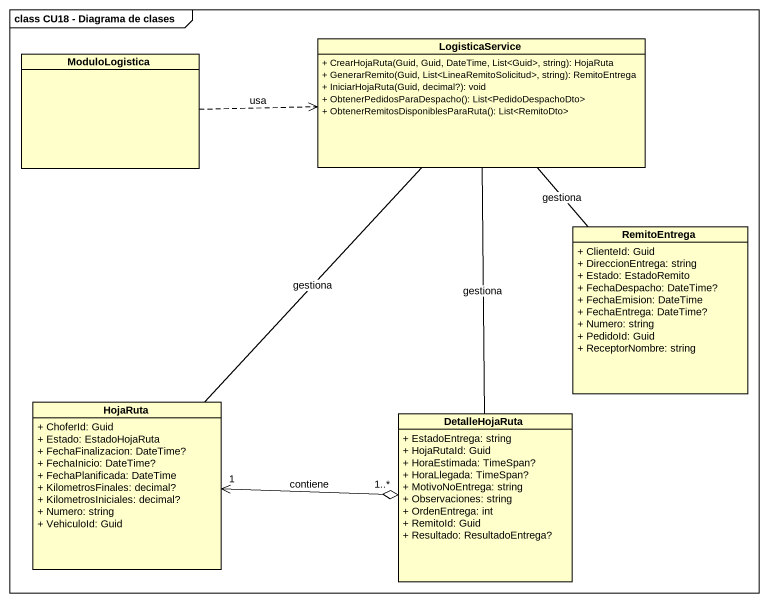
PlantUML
@startuml
mainframe class CU18 - Diagrama de clases
hide circle
hide empty members
skinparam classAttributeIconSize 0
class LogisticaService {
  + CrearHojaRuta(Guid, Guid, DateTime, List<Guid>, string): HojaRuta
  + GenerarRemito(Guid, List<LineaRemitoSolicitud>, string): RemitoEntrega
  + IniciarHojaRuta(Guid, decimal?): void
  + ObtenerPedidosParaDespacho(): List<PedidoDespachoDto>
  + ObtenerRemitosDisponiblesParaRuta(): List<RemitoDto>
}
class ModuloLogistica
class RemitoEntrega {
  + ClienteId: Guid
  + DireccionEntrega: string
  + Estado: EstadoRemito
  + FechaDespacho: DateTime?
  + FechaEmision: DateTime
  + FechaEntrega: DateTime?
  + Numero: string
  + PedidoId: Guid
  + ReceptorNombre: string
}
class HojaRuta {
  + ChoferId: Guid
  + Estado: EstadoHojaRuta
  + FechaFinalizacion: DateTime?
  + FechaInicio: DateTime?
  + FechaPlanificada: DateTime
  + KilometrosFinales: decimal?
  + KilometrosIniciales: decimal?
  + Numero: string
  + VehiculoId: Guid
}
class DetalleHojaRuta {
  + EstadoEntrega: string
  + HojaRutaId: Guid
  + HoraEstimada: TimeSpan?
  + HoraLlegada: TimeSpan?
  + MotivoNoEntrega: string
  + Observaciones: string
  + OrdenEntrega: int
  + RemitoId: Guid
  + Resultado: ResultadoEntrega?
}
LogisticaService -- RemitoEntrega : gestiona
LogisticaService -- HojaRuta : gestiona
LogisticaService -- DetalleHojaRuta : gestiona
ModuloLogistica .right.> LogisticaService : usa
HojaRuta "1" <-right-o "1..*" DetalleHojaRuta : contiene
@enduml
